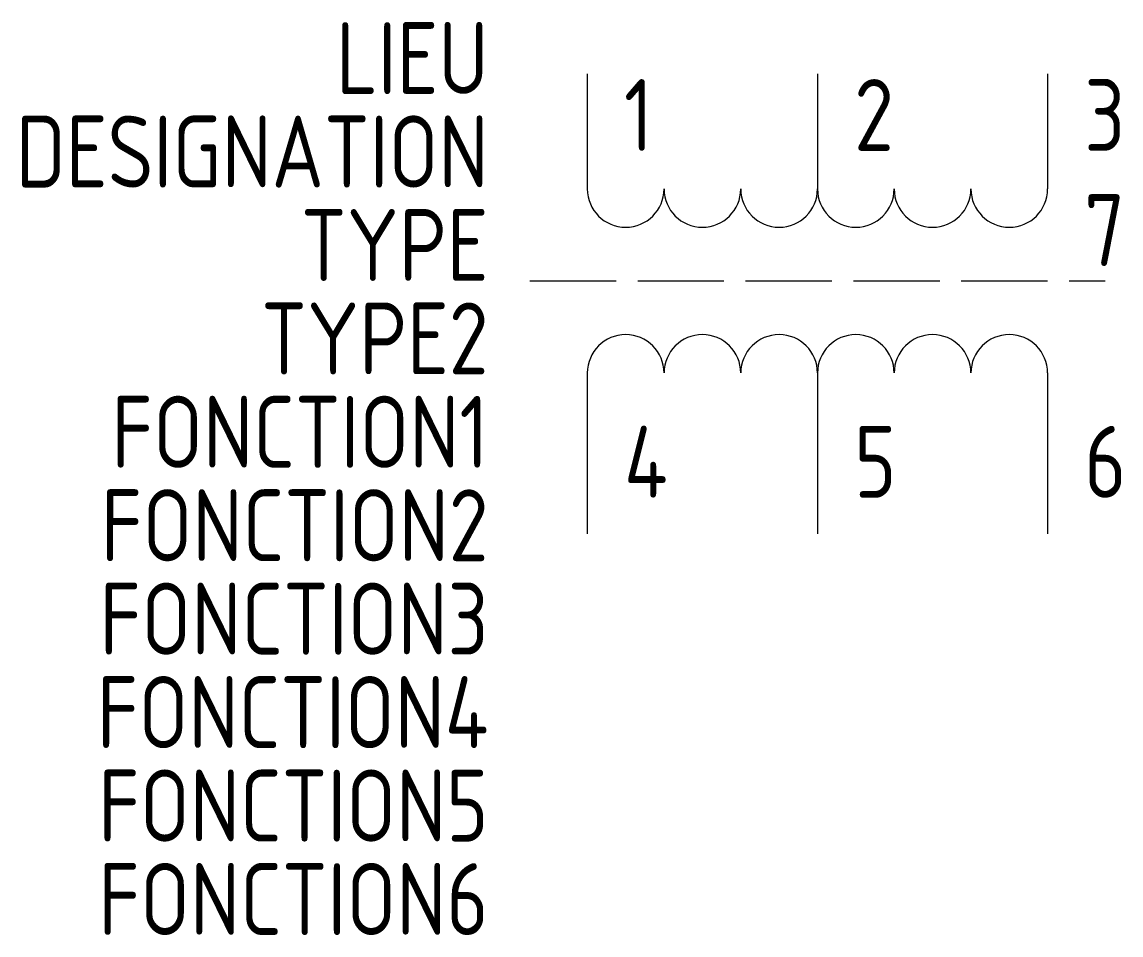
# Model space of a CAD drawing. Extents: x -1604.3 to -1566.1, y -909.5 to -877.8.
import ezdxf
from ezdxf.enums import TextEntityAlignment as Align

# ---------------------------------------------------------------- set-up
doc = ezdxf.new("R2010")
doc.units = 0
doc.linetypes.add('ACAD_ISO02W100', pattern=[15, 12, -3])
for name, color, linetype in [('SYMB_FIL', 3, 'CONTINUOUS'), ('SYMB_LIAISON', 1, 'ACAD_ISO02W100'), ('SYMB_TXT_CONTACT', 2, 'CONTINUOUS'), ('SYMB_TXT_NOM', 3, 'CONTINUOUS')]:
    doc.layers.add(name, color=color, linetype=linetype)
doc.styles.add('NET2_5', font='isocp.shx', dxfattribs={"width": 0.9, "height": 2.5})

msp = doc.modelspace()

# ---------------------------------------------------------------- linework, layer by layer
at = {"layer": 'SYMB_FIL'}
for p, q in [((-1584.634, -879.593), (-1584.634, -883.593)), ((-1576.634, -879.593), (-1576.634, -883.593)), ((-1568.634, -879.593), (-1568.634, -883.593)), ((-1584.634, -889.993), (-1584.634, -895.593)), ((-1576.634, -889.993), (-1576.634, -895.593)), ((-1568.634, -889.993), (-1568.634, -895.593))]:
    msp.add_line(p, q, dxfattribs=at)
for centre, start, end in [((-1583.301, -883.593), 180, 0), ((-1580.634, -883.593), 180, 0), ((-1577.967, -883.593), 180, 0), ((-1575.301, -883.593), 180, 0), ((-1572.634, -883.593), 180, 0), ((-1569.967, -883.593), 180, 0), ((-1583.301, -889.993), 0, 180), ((-1580.634, -889.993), 0, 180), ((-1577.967, -889.993), 0, 180), ((-1575.301, -889.993), 0, 180), ((-1572.634, -889.993), 0, 180), ((-1569.967, -889.993), 0, 180)]:
    msp.add_arc(centre, 1.333, start, end, dxfattribs=at)
at = {"layer": 'SYMB_LIAISON', "linetype": 'ACAD_ISO02W100', "ltscale": 0.25}
msp.add_line((-1586.634, -886.793), (-1566.634, -886.793), dxfattribs=at)

# ---------------------------------------------------------------- texts
at = {"layer": 'SYMB_TXT_CONTACT', "style": 'NET2_5', "width": 0.9, "flags": 8}
for tag, p, s in [('1', (-1583.359, -882.272), '1U1'), ('2', (-1575.359, -882.272), '1V1'), ('3', (-1567.359, -882.272), '1W1'), ('7', (-1567.359, -886.272), 'PE'), ('4', (-1583.359, -894.333), '2U2'), ('5', (-1575.359, -894.333), '2V2'), ('6', (-1567.359, -894.333), '2W2')]:
    msp.add_attdef(tag, p, s, height=2.5, dxfattribs=at)
at = {"layer": 'SYMB_TXT_NOM', "style": 'NET2_5', "width": 0.9, "flags": 8}
for tag, text, p in [('LIEU', '', (-1588.069, -880.293)), ('DESIGNATION', 'T?', (-1588.069, -883.543)), ('TYPE', '?V', (-1588.069, -886.793)), ('TYPE2', '?VA', (-1588.069, -890.043)), ('FONCTION1', '', (-1588.069, -893.293)), ('FONCTION2', '', (-1588.069, -896.543)), ('FONCTION3', '', (-1588.069, -899.793)), ('FONCTION4', '', (-1588.069, -903.043)), ('FONCTION5', '', (-1588.069, -906.293)), ('FONCTION6', '', (-1588.069, -909.543))]:
    msp.add_attdef(tag, text=text, height=2.5, dxfattribs=at).set_placement(p, align=Align.RIGHT)

doc.saveas('drawing.dxf')
